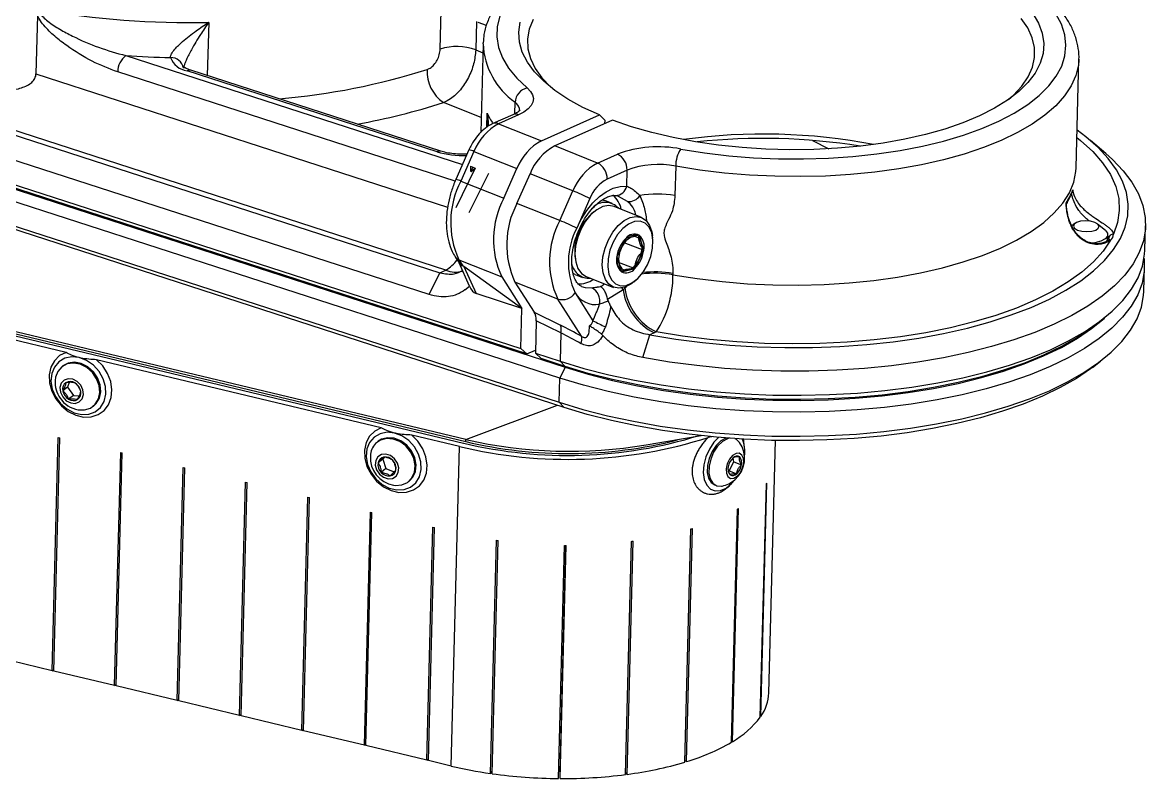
# Model space of a CAD drawing. Header units: millimetres. Extents: x 0 to 279, y 0 to 216.
# Drawn here: x 33.2 to 96.5, y 68.4 to 111.1 of the extents above; entities that cross this region are included whole.
import ezdxf

# ---------------------------------------------------------------- set-up
doc = ezdxf.new("R2010")
doc.units = ezdxf.units.MM
doc.linetypes.add('CENTERX2', pattern=[20.32, 12.7, -2.54, 2.54, -2.54])

msp = doc.modelspace()

# ---------------------------------------------------------------- linework, layer by layer
at = {"color": 7, "linetype": 'Continuous', "lineweight": 25}
for p, q in [((56.726, 109.567), (56.819, 113.197)), ((34.011, 111.467), (33.926, 108.169)), ((58.775, 111.117), (58.733, 109.525)), ((59.143, 109.86), (59.014, 104.863)), ((59.143, 109.86), (59.145, 109.918)), ((92.599, 102.866), (92.757, 108.993)), ((92.757, 108.993), (92.755, 108.928)), ((56.552, 103.774), (42.448, 108.342)), ((56.765, 103.807), (42.662, 108.375)), ((57.049, 97.098), (28.93, 106.206)), ((60.83, 105.864), (59.703, 105.362)), ((61.153, 105.86), (60.025, 105.357)), ((62.442, 104.395), (65.705, 105.849)), ((66.027, 105.544), (65.705, 105.849)), ((30.216, 105.531), (56.713, 96.948)), ((59.38, 105.414), (59.366, 105.161)), ((60.025, 105.357), (62.442, 104.395)), ((66.448, 105.553), (63.186, 104.099)), ((66.023, 105.363), (66.027, 105.544)), ((61.606, 92.359), (24.919, 104.243)), ((56.105, 95.713), (29.608, 104.296)), ((65.603, 103.137), (63.186, 104.099)), ((77.726, 104.413), (78.654, 103.943)), ((94.27, 103.672), (93.402, 104.409)), ((26.701, 103.62), (63.778, 91.61)), ((58.348, 103.878), (57.611, 102.21)), ((58.634, 103.784), (57.898, 102.116)), ((58.634, 103.784), (61.051, 102.822)), ((65.603, 103.137), (66.73, 103.64)), ((63.474, 90.993), (26.397, 103.002)), ((29.258, 103.036), (61.282, 92.663)), ((60.314, 101.154), (61.051, 102.822)), ((67.271, 102.737), (66.143, 102.235)), ((67.247, 101.827), (67.271, 102.737)), ((70.013, 102.959), (69.97, 101.298)), ((57.898, 102.116), (60.314, 101.154)), ((61.058, 100.858), (61.795, 102.526)), ((64.211, 101.564), (61.795, 102.526)), ((26.361, 101.641), (63.438, 89.631)), ((63.475, 99.896), (64.211, 101.564)), ((63.719, 89.341), (26.642, 101.351)), ((63.475, 99.896), (61.058, 100.858)), ((65.169, 101.134), (64.433, 99.465)), ((65.868, 101.068), (66.015, 101.025)), ((66.424, 100.862), (66.015, 101.025)), ((65.384, 100.37), (65.263, 100.267)), ((68.079, 100.069), (66.536, 100.683)), ((92.528, 99.726), (92.355, 99.593)), ((94.248, 99.324), (93.814, 99.693)), ((96.481, 98.225), (96.516, 99.586)), ((68.718, 98.892), (68.7, 99.05)), ((94.372, 98.757), (94.381, 99.084)), ((66.69, 97.828), (67.094, 98.656)), ((67.094, 98.656), (67.068, 98.742)), ((67.094, 98.656), (68.21, 98.212)), ((94.373, 98.758), (94.367, 98.753)), ((57.571, 97.85), (57.797, 97.496)), ((57.783, 97.679), (60.2, 96.718)), ((57.783, 97.679), (58.007, 97.329)), ((64.326, 97.912), (64.343, 97.754)), ((66.681, 97.587), (67.705, 97.179)), ((56.105, 95.713), (56.713, 96.948)), ((56.713, 96.948), (57.049, 97.098)), ((57.782, 97.52), (58.368, 96.208)), ((61.341, 94.932), (58.07, 97.292)), ((58.07, 97.292), (58.748, 95.772)), ((96.421, 95.91), (96.456, 97.272)), ((60.2, 96.718), (61.341, 94.932)), ((63.361, 95.46), (60.944, 96.422)), ((60.944, 96.422), (62.033, 94.716)), ((64.351, 96.844), (64.214, 96.914)), ((64.351, 96.844), (64.76, 96.681)), ((64.964, 96.735), (66.507, 96.121)), ((67.659, 96.434), (67.78, 96.537)), ((69.856, 96.905), (69.855, 96.832)), ((58.125, 95.974), (58.374, 96.195)), ((61.341, 94.932), (58.748, 95.772)), ((64.338, 95.812), (65.343, 94.239)), ((67.049, 95.976), (66.172, 95.438)), ((67.149, 96.069), (67.049, 95.976)), ((64.702, 93.361), (63.361, 95.46)), ((66.172, 95.438), (66.202, 95.341)), ((61.282, 92.663), (61.341, 94.932)), ((62.033, 94.716), (63.514, 93.982)), ((62.145, 94.236), (62.097, 92.399)), ((63.539, 93.544), (62.145, 94.236)), ((93.575, 93.915), (94.028, 94.26)), ((35.622, 92.448), (32.045, 93.304)), ((32.285, 93.492), (58.052, 87.329)), ((32.4, 93.582), (58.168, 87.419)), ((58.17, 87.533), (32.403, 93.696)), ((63.539, 93.544), (63.498, 91.946)), ((68.166, 92.152), (68.552, 93.443)), ((68.806, 93.554), (68.552, 93.443)), ((68.913, 93.601), (68.806, 93.554)), ((61.282, 92.663), (61.606, 92.359)), ((61.606, 92.359), (62.102, 92.58)), ((53.405, 88.195), (37.339, 92.037)), ((62.097, 92.399), (63.498, 91.946)), ((62.422, 92.095), (62.097, 92.399)), ((63.779, 91.655), (62.422, 92.095)), ((63.498, 91.946), (63.779, 91.655)), ((93.515, 91.6), (93.968, 91.946)), ((35.444, 91.684), (35.387, 91.639)), ((63.778, 91.61), (63.474, 90.993)), ((35.807, 90.756), (35.705, 90.49)), ((63.438, 89.631), (63.474, 90.993)), ((35.705, 90.49), (35.439, 90.281)), ((35.705, 90.49), (36.034, 90.016)), ((36.034, 90.016), (35.768, 89.807)), ((36.034, 90.016), (36.378, 90.005)), ((37.148, 89.398), (37.205, 89.443)), ((63.438, 89.631), (63.719, 89.341)), ((34.843, 74.484), (35.183, 87.644)), ((34.932, 74.462), (35.272, 87.623)), ((35.183, 87.644), (35.272, 87.623)), ((53.228, 87.431), (53.171, 87.386)), ((57.813, 87.14), (55.123, 87.784)), ((58.168, 87.419), (58.17, 87.533)), ((68.343, 87.227), (71.457, 87.766)), ((72.057, 87.692), (71.852, 87.651)), ((73.358, 87.578), (73.358, 87.578)), ((75.27, 73.229), (75.637, 87.477)), ((38.365, 73.641), (38.705, 86.802)), ((38.705, 86.802), (38.793, 86.781)), ((57.347, 69.101), (57.813, 87.14)), ((68.756, 87.304), (68.893, 87.332)), ((73.898, 87.077), (73.862, 87.406)), ((38.454, 73.62), (38.793, 86.781)), ((53.489, 86.418), (53.223, 86.209)), ((53.603, 86.534), (53.489, 86.418)), ((53.489, 86.418), (53.665, 85.886)), ((73.025, 85.768), (73.296, 86.27)), ((73.296, 86.27), (73.246, 86.491)), ((73.296, 86.27), (73.726, 86.099)), ((41.887, 72.799), (42.226, 85.96)), ((41.976, 72.778), (42.315, 85.938)), ((42.226, 85.96), (42.315, 85.938)), ((53.665, 85.886), (53.399, 85.677)), ((53.665, 85.886), (54.17, 85.688)), ((73.025, 85.768), (73.455, 85.597)), ((45.409, 71.957), (45.748, 85.117)), ((45.497, 71.935), (45.837, 85.096)), ((45.748, 85.117), (45.837, 85.096)), ((54.931, 85.145), (54.988, 85.19)), ((72.212, 84.966), (72.304, 84.93)), ((72.89, 84.795), (73.04, 84.922)), ((74.786, 71.864), (75.126, 85.024)), ((74.814, 71.903), (75.153, 85.064)), ((48.93, 71.114), (49.27, 84.275)), ((49.27, 84.275), (49.359, 84.254)), ((49.019, 71.093), (49.359, 84.254)), ((73.209, 70.474), (73.548, 83.635)), ((52.452, 70.272), (52.792, 83.433)), ((52.541, 70.251), (52.88, 83.411)), ((52.792, 83.433), (52.88, 83.411)), ((73.153, 70.441), (73.493, 83.601)), ((55.974, 69.43), (56.313, 82.59)), ((56.063, 69.408), (56.402, 82.569)), ((56.313, 82.59), (56.402, 82.569)), ((70.534, 69.325), (70.873, 82.485)), ((70.613, 69.349), (70.952, 82.509)), ((59.563, 68.681), (59.902, 81.842)), ((59.659, 68.667), (59.998, 81.828)), ((67.179, 68.62), (67.519, 81.78)), ((67.273, 68.632), (67.613, 81.793)), ((63.403, 68.396), (63.742, 81.556)), ((63.488, 68.716), (63.819, 81.556)), ((63.503, 68.395), (63.842, 81.556)), ((34.843, 74.484), (31.58, 75.264)), ((34.843, 74.484), (34.935, 74.556)), ((38.365, 73.641), (34.932, 74.462)), ((38.365, 73.641), (38.456, 73.713)), ((41.887, 72.799), (38.454, 73.62)), ((41.887, 72.799), (41.978, 72.871)), ((45.409, 71.957), (41.976, 72.778)), ((45.409, 71.957), (45.5, 72.029)), ((48.93, 71.114), (45.497, 71.935)), ((74.814, 71.903), (74.787, 71.907)), ((48.93, 71.114), (49.022, 71.186)), ((52.452, 70.272), (49.019, 71.093)), ((52.452, 70.272), (52.543, 70.344)), ((73.209, 70.474), (73.155, 70.49)), ((55.974, 69.43), (52.541, 70.251)), ((55.974, 69.43), (56.065, 69.502)), ((57.347, 69.101), (56.063, 69.408)), ((70.613, 69.349), (70.536, 69.391)), ((59.563, 68.681), (59.662, 68.812)), ((63.503, 68.395), (63.488, 68.716)), ((67.273, 68.632), (67.182, 68.741))]:
    msp.add_line(p, q, dxfattribs=at)
at = {"color": 8, "linetype": 'Continuous', "lineweight": 25}
for p, q in [((43.668, 111.07), (43.59, 108.074)), ((59.331, 110.892), (58.87, 111.076)), ((38.995, 109.202), (57.983, 103.052)), ((58.733, 109.525), (59.13, 109.367)), ((33.926, 108.169), (57.149, 100.646)), ((57.571, 102.111), (38.538, 108.276)), ((59.036, 105.704), (56.911, 106.549)), ((60.932, 105.914), (60.949, 106.566)), ((59.355, 105.152), (59.376, 105.959)), ((58.233, 103.657), (58.261, 103.693)), ((67.29, 100.959), (66.791, 101.244)), ((67.149, 96.069), (67.121, 96.119)), ((67.264, 96.2), (67.149, 96.069)), ((58.17, 87.533), (63.345, 89.462))]:
    msp.add_line(p, q, dxfattribs=at)
at = {"color": 7, "linetype": 'CENTERX2'}
for p, q in [((58.701, 102.849), (57.609, 100.614)), ((58.44, 102.815), (58.589, 102.755)), ((58.571, 102.901), (58.458, 102.669)), ((59.445, 102.553), (58.353, 100.318))]:
    msp.add_line(p, q, dxfattribs=at)
at = {"color": 7, "linetype": 'Continuous'}
for p, q in [((58.441, 102.953), (58.439, 102.676)), ((58.439, 102.676), (58.476, 102.661)), ((58.441, 102.953), (58.701, 102.849)), ((58.476, 102.661), (58.701, 102.849)), ((67.197, 98.885), (66.693, 97.852)), ((67.956, 99.064), (67.197, 98.885)), ((68.21, 98.212), (67.956, 99.064)), ((67.705, 97.179), (68.21, 98.212)), ((66.693, 97.852), (66.947, 97)), ((66.947, 97), (67.705, 97.179))]:
    msp.add_line(p, q, dxfattribs=at)
at = {"color": 7, "linetype": 'Continuous', "lineweight": 25, "flags": 128}
for points in [[(90.156, 111.583), (90.484, 111.026), (90.69, 110.461), (90.774, 109.893), (90.734, 109.326), (90.571, 108.766), (90.286, 108.218), (89.881, 107.685), (89.36, 107.172), (88.728, 106.684), (87.988, 106.225), (87.149, 105.798), (86.216, 105.407), (85.197, 105.055), (84.102, 104.745), (82.938, 104.48), (81.716, 104.262), (80.447, 104.093), (79.14, 103.974), (77.806, 103.906), (76.457, 103.89), (75.104, 103.926), (73.758, 104.014), (72.431, 104.152), (71.133, 104.34), (69.876, 104.577), (68.669, 104.859), (67.523, 105.185), (66.448, 105.553)], [(70.295, 103.928), (71.637, 103.715), (73.012, 103.551), (74.41, 103.438), (75.82, 103.377), (77.231, 103.367), (78.632, 103.41), (80.013, 103.504), (81.362, 103.65), (82.67, 103.845), (83.926, 104.089), (85.121, 104.38), (86.244, 104.714), (87.288, 105.091), (88.245, 105.506), (89.107, 105.956), (89.867, 106.439), (90.52, 106.95), (91.06, 107.486), (91.483, 108.042), (91.787, 108.614), (91.968, 109.197), (92.026, 109.787), (91.959, 110.38), (91.769, 110.971), (91.456, 111.555)], [(60.085, 111.436), (59.938, 110.85), (59.916, 110.259), (60.018, 109.666), (60.243, 109.077), (60.589, 108.495), (61.055, 107.926), (61.636, 107.374)], [(65.705, 105.849), (64.773, 106.28), (63.935, 106.743), (63.197, 107.235), (62.566, 107.75), (62.047, 108.285), (61.644, 108.835), (61.361, 109.396), (61.2, 109.963), (61.162, 110.531), (61.247, 111.095)], [(61.98, 111.237), (61.756, 110.694), (61.654, 110.141), (61.675, 109.585), (61.818, 109.029), (62.083, 108.478), (62.468, 107.938), (62.968, 107.412), (62.984, 107.397)], [(88.794, 106.731), (89.061, 106.966), (89.537, 107.475), (89.895, 108.003), (90.135, 108.545), (90.252, 109.096), (90.246, 109.653), (90.118, 110.209), (89.868, 110.761), (89.498, 111.303)], [(61.636, 107.374), (61.822, 107.182), (61.939, 106.981), (61.985, 106.777), (61.957, 106.574), (61.857, 106.376), (61.687, 106.188), (61.45, 106.015), (61.153, 105.86)], [(68.552, 93.443), (70.024, 93.199), (71.532, 93.003), (73.066, 92.857), (74.616, 92.762), (76.173, 92.717), (77.727, 92.725), (79.269, 92.783), (80.789, 92.892), (82.278, 93.052), (83.727, 93.261), (85.126, 93.518), (86.467, 93.822), (87.742, 94.17), (88.942, 94.56), (90.061, 94.991), (91.091, 95.459), (92.026, 95.961), (92.861, 96.495), (93.589, 97.056), (94.208, 97.642), (94.712, 98.25), (95.099, 98.874), (95.366, 99.512), (95.511, 100.159), (95.535, 100.811), (95.436, 101.465), (95.215, 102.116), (94.874, 102.76), (94.414, 103.394), (93.839, 104.013), (93.153, 104.614), (92.654, 104.989)], [(94.27, 103.672), (94.653, 103.329), (95.255, 102.7), (95.743, 102.055), (96.113, 101.399), (96.365, 100.736), (96.496, 100.069), (96.506, 99.402), (96.395, 98.74), (96.163, 98.086), (95.812, 97.443), (95.343, 96.816), (94.76, 96.209), (94.066, 95.624), (93.265, 95.066), (92.361, 94.537), (91.36, 94.04), (90.268, 93.58), (89.091, 93.157), (87.836, 92.775), (86.51, 92.436), (85.121, 92.141), (83.677, 91.893), (82.187, 91.694), (80.659, 91.543), (79.102, 91.442), (77.525, 91.393), (75.938, 91.394), (74.349, 91.446), (72.769, 91.548), (71.205, 91.701), (69.668, 91.902), (68.166, 92.152)], [(64.433, 99.465), (64.694, 99.985), (65.001, 100.463), (65.344, 100.886), (65.713, 101.241), (66.099, 101.52), (66.491, 101.713), (66.877, 101.817), (67.247, 101.827)], [(66.536, 100.683), (66.237, 100.739), (65.903, 100.679), (65.561, 100.504), (65.229, 100.225), (64.928, 99.858), (64.675, 99.424), (64.484, 98.949), (64.366, 98.46), (64.33, 97.985), (64.375, 97.552), (64.501, 97.187), (64.699, 96.91), (64.958, 96.737), (64.964, 96.735)], [(67.659, 96.434), (67.483, 96.3), (67.14, 96.125), (66.807, 96.065), (66.502, 96.123), (66.242, 96.295), (66.044, 96.572), (65.918, 96.938), (65.873, 97.371), (65.91, 97.845), (66.027, 98.335), (66.218, 98.81), (66.471, 99.244), (66.772, 99.611), (67.104, 99.89), (67.446, 100.065), (67.78, 100.125), (68.085, 100.067), (68.344, 99.895), (68.543, 99.618), (68.668, 99.252), (68.7, 99.05)], [(68.419, 97.388), (68.603, 97.853), (68.707, 98.329), (68.726, 98.786), (68.659, 99.191), (68.509, 99.517), (68.287, 99.742), (68.008, 99.85), (67.691, 99.834), (67.357, 99.696), (67.031, 99.444), (66.732, 99.096), (66.483, 98.676), (66.3, 98.211), (66.195, 97.735), (66.176, 97.278), (66.244, 96.873), (66.394, 96.547), (66.616, 96.322), (66.895, 96.214), (67.212, 96.23), (67.545, 96.368), (67.872, 96.62), (68.17, 96.968), (68.419, 97.388)], [(93.652, 99.785), (93.409, 99.851), (93.129, 99.874), (92.855, 99.85), (92.629, 99.784), (92.484, 99.685), (92.444, 99.568), (92.514, 99.452), (92.683, 99.353), (92.927, 99.288), (93.206, 99.265), (93.48, 99.288), (93.707, 99.355), (93.851, 99.454), (93.891, 99.57), (93.822, 99.686), (93.652, 99.785)], [(94.248, 99.324), (94.361, 99.18), (94.366, 99.011), (94.24, 98.853), (93.996, 98.724), (93.661, 98.637), (93.463, 98.612)], [(94.45, 98.855), (94.45, 98.856), (94.448, 98.892)], [(63.498, 91.946), (64.833, 91.545), (66.232, 91.187), (67.687, 90.875), (69.19, 90.609), (70.731, 90.391), (72.302, 90.224), (73.892, 90.106), (75.493, 90.041), (77.095, 90.027), (78.689, 90.064), (80.265, 90.154), (81.813, 90.294), (83.325, 90.485), (84.792, 90.725), (86.205, 91.012), (87.555, 91.346), (88.835, 91.723), (90.036, 92.143), (91.153, 92.601), (92.177, 93.096), (93.104, 93.625), (93.927, 94.184), (94.642, 94.771), (95.244, 95.381), (95.73, 96.011), (96.097, 96.657), (96.343, 97.316), (96.466, 97.984), (96.481, 98.225)], [(94.535, 98.79), (94.118, 98.166), (93.58, 97.561), (92.924, 96.979), (92.156, 96.424), (91.28, 95.899), (90.302, 95.408), (89.228, 94.953), (88.065, 94.539), (86.822, 94.167), (85.506, 93.84), (84.125, 93.561), (82.689, 93.33), (81.208, 93.15), (79.691, 93.022), (78.148, 92.947), (76.588, 92.924), (75.024, 92.955), (73.464, 93.039), (71.918, 93.175), (70.398, 93.363), (68.913, 93.601)], [(96.437, 97.749), (96.442, 97.703), (96.442, 97.031), (96.319, 96.363), (96.073, 95.704), (95.705, 95.058), (95.219, 94.428), (94.617, 93.818), (93.902, 93.231), (93.079, 92.672), (92.153, 92.143), (91.128, 91.648), (90.012, 91.19), (88.81, 90.77), (87.53, 90.393), (86.18, 90.059), (84.768, 89.772), (83.301, 89.532), (81.789, 89.341), (80.24, 89.201), (78.664, 89.111), (77.071, 89.074), (75.468, 89.088), (73.867, 89.153), (72.277, 89.271), (70.707, 89.438), (69.165, 89.656), (67.663, 89.922), (66.208, 90.234), (64.808, 90.592), (63.474, 90.993)], [(63.438, 89.631), (64.773, 89.231), (66.172, 88.873), (67.628, 88.56), (69.13, 88.294), (70.671, 88.077), (72.242, 87.909), (73.832, 87.792), (75.433, 87.726), (77.036, 87.712), (78.629, 87.75), (80.205, 87.839), (81.754, 87.98), (83.266, 88.171), (84.733, 88.41), (86.145, 88.698), (87.495, 89.031), (88.775, 89.409), (89.977, 89.828), (91.093, 90.287), (92.117, 90.782), (93.044, 91.311), (93.867, 91.87), (94.582, 92.456), (95.184, 93.066), (95.67, 93.696), (96.038, 94.343), (96.283, 95.002), (96.407, 95.669), (96.421, 95.91)], [(63.778, 91.61), (65.081, 91.219), (66.446, 90.87), (67.866, 90.565), (69.333, 90.306), (70.837, 90.093), (72.37, 89.93), (73.922, 89.815), (75.485, 89.751), (77.048, 89.737), (78.604, 89.774), (80.142, 89.861), (81.653, 89.998), (83.129, 90.185), (84.56, 90.419), (85.939, 90.699), (87.257, 91.025), (88.506, 91.393), (89.678, 91.803), (90.768, 92.25), (91.768, 92.733), (92.672, 93.249), (93.475, 93.795), (94.173, 94.367), (94.226, 94.416)], [(93.575, 93.915), (93.477, 93.841), (92.673, 93.295), (91.769, 92.779), (90.769, 92.295), (89.68, 91.848), (88.507, 91.439), (87.258, 91.07), (85.94, 90.745), (84.561, 90.464), (83.13, 90.23), (81.654, 90.044), (80.143, 89.907), (78.605, 89.82), (77.049, 89.783), (75.486, 89.796), (73.923, 89.861), (72.371, 89.975), (70.838, 90.139), (69.334, 90.351), (67.868, 90.61), (66.447, 90.916), (65.082, 91.265), (63.779, 91.655)], [(35.622, 92.448), (35.256, 92.266), (34.964, 91.982), (34.765, 91.616), (34.671, 91.189), (34.688, 90.728), (34.815, 90.263), (35.044, 89.823), (35.36, 89.434), (35.743, 89.122), (36.171, 88.906), (36.615, 88.8), (37.048, 88.81), (37.443, 88.936), (37.776, 89.169), (38.024, 89.496), (38.173, 89.895), (38.213, 90.342), (38.142, 90.808), (37.965, 91.265), (37.691, 91.683), (37.339, 92.037)], [(36.365, 92.152), (35.945, 92.193), (35.553, 92.114), (35.218, 91.919), (34.965, 91.624), (34.813, 91.25), (34.773, 90.826), (34.848, 90.382), (35.032, 89.951), (35.313, 89.566), (35.668, 89.255), (36.072, 89.041), (36.495, 88.94), (36.905, 88.959), (37.272, 89.097), (37.569, 89.344), (37.773, 89.682), (37.87, 90.085), (37.852, 90.523), (37.721, 90.965), (37.487, 91.377), (37.166, 91.728), (36.782, 91.993), (36.365, 92.152)], [(37.205, 89.443), (37.331, 89.563), (37.512, 89.865), (37.587, 90.229), (37.55, 90.623), (37.404, 91.011), (37.163, 91.36), (36.846, 91.638), (36.484, 91.82), (36.107, 91.891), (35.749, 91.844), (35.444, 91.684)], [(36.304, 89.211), (36.668, 89.2), (37.004, 89.305), (37.274, 89.518), (37.455, 89.82), (37.53, 90.184), (37.493, 90.578), (37.347, 90.966), (37.106, 91.315), (36.789, 91.593), (36.427, 91.776), (36.05, 91.847), (35.692, 91.799), (35.386, 91.639), (35.158, 91.378), (35.028, 91.042), (35.005, 90.864)], [(93.515, 91.6), (93.417, 91.526), (92.614, 90.98), (91.709, 90.464), (90.709, 89.981), (89.62, 89.533), (88.447, 89.124), (87.198, 88.756), (85.88, 88.43), (84.502, 88.15), (83.07, 87.916), (81.594, 87.729), (80.083, 87.592), (78.545, 87.505), (76.99, 87.468), (75.426, 87.482), (73.863, 87.546), (72.311, 87.66), (70.778, 87.824), (69.274, 88.036), (67.808, 88.296), (66.388, 88.601), (65.022, 88.95), (63.719, 89.341)], [(35.433, 89.934), (35.636, 89.724), (35.885, 89.595), (36.143, 89.569), (36.371, 89.649), (36.534, 89.823), (36.607, 90.064), (36.579, 90.335), (36.454, 90.596), (36.252, 90.806), (36.003, 90.934), (35.745, 90.96), (35.517, 90.881), (35.354, 90.707), (35.281, 90.466), (35.309, 90.195), (35.433, 89.934)], [(53.405, 88.195), (53.04, 88.012), (52.748, 87.729), (52.549, 87.362), (52.455, 86.935), (52.472, 86.475), (52.599, 86.01), (52.827, 85.569), (53.143, 85.181), (53.527, 84.869), (53.955, 84.653), (54.399, 84.547), (54.832, 84.557), (55.227, 84.682), (55.559, 84.916), (55.808, 85.242), (55.957, 85.641), (55.997, 86.088), (55.926, 86.555), (55.748, 87.011), (55.475, 87.43), (55.123, 87.784)], [(54.149, 87.899), (53.729, 87.94), (53.336, 87.86), (53.001, 87.666), (52.748, 87.371), (52.596, 86.997), (52.556, 86.572), (52.632, 86.128), (52.816, 85.698), (53.097, 85.312), (53.452, 85.001), (53.856, 84.787), (54.279, 84.686), (54.689, 84.705), (55.056, 84.844), (55.353, 85.091), (55.557, 85.428), (55.654, 85.831), (55.636, 86.27), (55.505, 86.711), (55.271, 87.123), (54.95, 87.474), (54.566, 87.739), (54.149, 87.899)], [(54.088, 84.957), (54.211, 84.941), (54.573, 84.97), (54.89, 85.114), (55.131, 85.36), (55.277, 85.687), (55.314, 86.065), (55.238, 86.461), (55.057, 86.84), (54.787, 87.167), (54.451, 87.414), (54.08, 87.56), (53.706, 87.59), (53.363, 87.503), (53.081, 87.305), (53.081, 87.305)], [(54.988, 85.19), (55.188, 85.405), (55.334, 85.732), (55.371, 86.11), (55.295, 86.506), (55.114, 86.884), (54.844, 87.212), (54.508, 87.459), (54.137, 87.605), (53.763, 87.635), (53.42, 87.548), (53.228, 87.431)], [(72.428, 87.65), (72.166, 87.377), (71.912, 86.994), (71.72, 86.559), (71.602, 86.104), (71.57, 85.662), (71.623, 85.268), (71.76, 84.949), (71.969, 84.73), (72.235, 84.626), (72.539, 84.646), (72.857, 84.788), (73.167, 85.041), (73.364, 85.272)], [(72.846, 87.613), (72.839, 87.61), (72.556, 87.454), (72.288, 87.194), (72.061, 86.854), (71.894, 86.464), (71.802, 86.058), (71.793, 85.673), (71.868, 85.343), (72.021, 85.097), (72.212, 84.966)], [(73.029, 87.601), (72.931, 87.574), (72.648, 87.417), (72.38, 87.158), (72.153, 86.817), (71.986, 86.427), (71.894, 86.022), (71.885, 85.637), (71.96, 85.306), (72.113, 85.06), (72.329, 84.92), (72.59, 84.899), (72.631, 84.906)], [(73.612, 87.37), (73.448, 87.531), (73.358, 87.578)], [(53.217, 86.559), (53.093, 86.351), (53.065, 86.091), (53.138, 85.819), (53.301, 85.577), (53.529, 85.4), (53.787, 85.317), (54.036, 85.339), (54.238, 85.464), (54.363, 85.672), (54.391, 85.932), (54.317, 86.204), (54.154, 86.446), (53.927, 86.623), (53.668, 86.706), (53.419, 86.684), (53.217, 86.559)], [(73.836, 86.463), (73.748, 86.654), (73.6, 86.753), (73.415, 86.744), (73.219, 86.629), (73.045, 86.425), (72.917, 86.164), (72.855, 85.885), (72.869, 85.63), (72.957, 85.438), (73.105, 85.34), (73.29, 85.348), (73.485, 85.463), (73.66, 85.667), (73.788, 85.928), (73.85, 86.208), (73.836, 86.463)]]:
    msp.add_lwpolyline(points, dxfattribs=at)
at = {"color": 8, "linetype": 'Continuous', "lineweight": 25, "flags": 128}
for points in [[(92.755, 108.928), (92.731, 108.673), (92.59, 108.078), (92.328, 107.493), (91.946, 106.922), (91.449, 106.369), (90.839, 105.839), (90.12, 105.335), (89.299, 104.86), (88.381, 104.418), (87.373, 104.013), (86.282, 103.647), (85.115, 103.323), (83.882, 103.044), (82.592, 102.81), (81.253, 102.625), (79.875, 102.489), (78.47, 102.404), (77.045, 102.37), (75.613, 102.387), (74.184, 102.455), (72.767, 102.573), (71.373, 102.742), (70.013, 102.959)], [(92.643, 104.579), (92.847, 104.415), (93.534, 103.788), (94.096, 103.142), (94.53, 102.481), (94.833, 101.81), (95.002, 101.134), (95.037, 100.457), (94.937, 99.784), (94.703, 99.12)], [(69.855, 96.832), (71.226, 96.614), (72.631, 96.444), (74.06, 96.326), (75.501, 96.259), (76.944, 96.244), (78.379, 96.28), (79.795, 96.369), (81.181, 96.509), (82.528, 96.699), (83.825, 96.938), (85.062, 97.223), (86.231, 97.554), (87.324, 97.927), (88.33, 98.339), (89.245, 98.788), (90.06, 99.271), (90.77, 99.783), (91.369, 100.321), (91.854, 100.881), (92.219, 101.459), (92.464, 102.051), (92.586, 102.651), (92.599, 102.858)], [(64.707, 96.165), (64.9, 96.106), (65.278, 96.098)], [(67.049, 95.976), (66.995, 96.076), (66.99, 96.084)]]:
    msp.add_lwpolyline(points, dxfattribs=at)
at = {"color": 7, "linetype": 'CENTERX2', "flags": 128}
msp.add_lwpolyline([(68.063, 97.972), (68.12, 98.341), (68.075, 98.663), (67.935, 98.89), (67.721, 98.985), (67.466, 98.936), (67.209, 98.749), (66.989, 98.453), (66.84, 98.093), (66.783, 97.723), (66.828, 97.401), (66.968, 97.174), (67.182, 97.079), (67.436, 97.128), (67.693, 97.315), (67.913, 97.611), (68.063, 97.972)], dxfattribs=at)
at = {"color": 7, "linetype": 'Continuous', "lineweight": 25}
for centre, radius, start, end in [((42.777, 163.491), 52.429, 260.4974, 270.97358), ((57.668, 106.575), 3.137, 70.15123, 107.4833), ((39.7, 108.28), 1.161, 127.37385, 180.17163), ((42.857, 166.358), 57.286, 266.13392, 268.65971), ((42.62, 109.511), 1.181, 200.98227, 261.64949), ((58.136, 108.316), 2.15, 177.36914, 235.2758), ((61.824, 106.519), 0.876, 102.40557, 176.89169), ((61.467, 102.68), 3.041, 118.30259, 158.70696), ((74.982, 71.897), 32.875, 79.13927, 97.90587), ((63.884, 101.718), 3.041, 118.30259, 158.70696), ((64.628, 101.422), 3.041, 118.30259, 158.70696), ((69.022, 97.485), 6.567, 78.82373, 110.42307), ((71.754, 102.977), 1.741, 146.90045, 180.60851), ((74.935, 70.063), 34.463, 80.85902, 96.18611), ((66.292, 102.765), 0.979, 358.38187, 63.41151), ((67.044, 100.46), 3.041, 118.30259, 158.70696), ((65.165, 102.262), 0.979, 358.38187, 63.41151), ((69.033, 98.003), 5.052, 78.82373, 110.42307), ((62.32, 99.782), 5.001, 152.18021, 204.86493), ((67.152, 100.361), 2.128, 118.30259, 158.70696), ((59.689, 90.234), 12.2, 63.3101, 68.24313), ((68.97, 95.678), 5.708, 79.91563, 99.86353), ((88.854, 102.961), 3.801, 326.67431, 339.31169), ((64.737, 98.82), 5.001, 152.18021, 204.86493), ((65.481, 98.524), 5.001, 152.18021, 204.86493), ((66.038, 99.899), 1.016, 42.2788, 133.5004), ((65.507, 100.227), 1.464, 11.64659, 48.79394), ((67.346, 101.736), 0.779, 265.86237, 326.10125), ((67.161, 98.148), 2.845, 131.84733, 184.74705), ((67.898, 97.562), 5.001, 152.18021, 204.86493), ((58.953, 88.565), 12.2, 63.3101, 68.24313), ((68.075, 97.543), 4.118, 152.18021, 204.86493), ((68.481, 97.618), 1.803, 135.38295, 172.53751), ((67.687, 98.507), 0.619, 64.2755, 142.37049), ((67.365, 98.424), 0.871, 345.874, 47.30016), ((94.694, 98.873), 0.247, 87.91567, 175.49659), ((94.335, 99.099), 0.368, 302.81316, 3.17284), ((66.422, 98.446), 1.803, 315.38295, 352.53751), ((65.144, 97.648), 1.017, 183.82082, 274.18069), ((67.538, 97.64), 0.871, 165.874, 227.30016), ((67.215, 97.557), 0.619, 244.2755, 322.37049), ((64.528, 97.784), 1.474, 267.56197, 304.80506), ((64.052, 96.77), 5.803, 326.90045, 0.60851), ((63.604, 96.317), 0.892, 254.16302, 325.44519), ((65.5, 96.495), 1.348, 210.46784, 278.9179), ((64.878, 95.347), 0.851, 347.5432, 62.00053), ((70.22, 96.428), 3.203, 188.10775, 243.79994), ((70.333, 96.481), 3.211, 187.37763, 243.75293), ((62.758, 93.719), 0.801, 347.37432, 19.16258), ((70.492, 103.878), 10.928, 241.89321, 245.99947), ((63.875, 93.207), 0.841, 341.41978, 10.50978), ((36.588, 90.771), 1.586, 176.63527, 214.73514), ((35.873, 90.377), 0.445, 125.49466, 192.42467), ((35.854, 90.322), 0.48, 56.42759, 119.85717), ((35.767, 90.127), 0.692, 10.10079, 59.36949), ((36.12, 90.403), 0.692, 190.10079, 239.36949), ((36.014, 90.153), 0.445, 305.49466, 12.42467), ((36.588, 90.771), 1.586, 214.73514, 259.67373), ((36.033, 90.207), 0.48, 236.42759, 299.85717), ((63.924, 112.387), 25.976, 256.39319, 287.77139), ((63.913, 111.654), 25.021, 256.4537, 287.25478), ((63.958, 111.782), 25.042, 256.62978, 284.23505), ((64.022, 112.875), 26.009, 256.99806, 279.57133), ((72.23, 86.859), 1.683, 351.15176, 24.30709), ((53.882, 86.56), 1.095, 137.07076, 177.33865), ((72.313, 86.46), 1.586, 310.73507, 35.03867), ((54.372, 86.518), 1.586, 176.63527, 259.67373), ((53.856, 86.123), 0.639, 172.28968, 224.34118), ((53.616, 86.152), 0.397, 99.3128, 171.76555), ((53.616, 85.966), 0.582, 40.85595, 96.40275), ((53.599, 85.9), 0.639, 352.28968, 44.34118), ((73.85, 85.846), 0.884, 132.7875, 170.45797), ((73.467, 86.309), 0.286, 56.84311, 139.36836), ((73.266, 86.231), 0.478, 344.05912, 41.62918), ((53.839, 86.057), 0.582, 220.85595, 276.40275), ((53.84, 85.871), 0.397, 279.3128, 351.76555), ((73.438, 85.862), 0.478, 164.05912, 221.62918), ((73.238, 85.784), 0.286, 236.84311, 319.36836), ((72.855, 86.246), 0.884, 312.7875, 350.45797), ((72.313, 86.46), 1.586, 281.55571, 310.73507), ((72.429, 86.915), 3.294, 324.96611, 325.80602), ((69.347, 90.551), 8.092, 300.81598, 301.27722), ((66.114, 98.099), 16.323, 286.95257, 287.24147), ((63.71, 108.318), 26.749, 261.81588, 262.02379), ((64.302, 106.422), 24.851, 277.43714, 277.65545), ((63.965, 110.751), 29.195, 269.56356, 269.75965), ((72.783, 73.343), 2.49, 324.65743, 357.36032), ((70.64, 74.98), 5.187, 299.69096, 323.06829), ((67.239, 80.701), 11.843, 286.55149, 299.96023), ((63.032, 93.027), 24.592, 256.63496, 261.8901), ((64.615, 89.176), 20.715, 277.3717, 286.60212), ((63.602, 97.063), 28.668, 262.09334, 269.60121), ((63.659, 96.028), 27.634, 269.67653, 277.31938)]:
    msp.add_arc(centre, radius, start, end, dxfattribs=at)
at = {"color": 8, "linetype": 'Continuous', "lineweight": 25}
for centre, radius, start, end in [((63.456, 110.082), 4.318, 182.95547, 234.51592), ((41.547, 108.381), 0.707, 9.99585, 92.38143), ((42.591, 108.122), 0.263, 74.44562, 123.00537), ((44.251, 145.683), 39.073, 274.99439, 287.48217), ((45.442, 142.228), 37.477, 280.14206, 287.82048), ((60.596, 106.054), 0.622, 2.41657, 55.43779), ((63.26, 107.728), 4.268, 204.48718, 213.6406), ((60.987, 105.492), 0.404, 65.6704, 112.77857), ((59.859, 104.989), 0.404, 65.66916, 112.81023), ((56.695, 103.554), 0.263, 74.44562, 123.00537), ((57.966, 108.459), 4.894, 253.20269, 272.88392), ((58.203, 102.956), 0.934, 62.52676, 81.0937), ((57.467, 101.288), 0.934, 62.52676, 81.0937), ((66.604, 101.958), 0.656, 271.5802, 348.50212), ((94.486, 98.612), 0.184, 74.47532, 127.45397), ((55.847, 99.068), 2.308, 301.38341, 322.76307), ((57.937, 98.088), 0.437, 213.11416, 249.3648), ((57.611, 98.389), 1.408, 246.49237, 285.97611), ((68.851, 91.211), 5.782, 79.98899, 96.88838), ((68.851, 91.155), 5.765, 79.96972, 97.50284)]:
    msp.add_arc(centre, radius, start, end, dxfattribs=at)
at = {"color": 7, "linetype": 'Continuous', "lineweight": 25}
for centre, major_axis, ratio, start_param, end_param in [((58.444, 97.877), (0.661, 0.356), 0.713846, 3.194674, 3.680906), ((60.27, 93.787), (-2.312, 3.544), 0.082273, 6.072728, 6.166951), ((58.728, 97.24), (-0.121, 1.48), 0.403359, 2.321486, 2.975153), ((61.473, 93.951), (0.36, 0.936), 0.606429, 5.241956, 5.862713), ((75.554, 73.122), (-20.336, 21.803), 0.294899, 5.552463, 5.618462), ((74.994, 72.356), (-19.201, 22.065), 0.302555, 5.579585, 5.645585)]:
    msp.add_ellipse(centre, major_axis=major_axis, ratio=ratio, start_param=start_param, end_param=end_param, dxfattribs=at)
for points, knots in [([(92.749, 108.915), (92.752, 108.935), (92.781, 109.163), (92.732, 109.602), (92.597, 110.219), (92.347, 110.826), (91.995, 111.421), (91.536, 112.003), (90.973, 112.569), (90.307, 113.114), (89.545, 113.632), (88.694, 114.12), (87.762, 114.575), (86.755, 114.994), (85.681, 115.377), (84.546, 115.72), (83.357, 116.023), (82.122, 116.284), (80.849, 116.502), (79.545, 116.676), (78.219, 116.804), (76.878, 116.887), (75.532, 116.924), (74.188, 116.915), (72.856, 116.859), (71.543, 116.757), (70.259, 116.609), (69.01, 116.416), (67.805, 116.18), (66.651, 115.9), (65.555, 115.579), (64.524, 115.217), (63.564, 114.816), (62.68, 114.377), (61.88, 113.9), (61.168, 113.387), (60.551, 112.839), (60.038, 112.259), (59.635, 111.653), (59.351, 111.028), (59.185, 110.451), (59.165, 110.083), (59.157, 109.93)], [0, 0, 0, 0, 0.002355, 0.026165, 0.049931, 0.07396, 0.098528, 0.123737, 0.149507, 0.175648, 0.201962, 0.228303, 0.254592, 0.280811, 0.306959, 0.333042, 0.359071, 0.385055, 0.411005, 0.436927, 0.462831, 0.488723, 0.514609, 0.540495, 0.566386, 0.592288, 0.618208, 0.644152, 0.67013, 0.69615, 0.722223, 0.74836, 0.774573, 0.800871, 0.827258, 0.85372, 0.880191, 0.906518, 0.932486, 0.95786, 0.982531, 1, 1, 1, 1]), ([(34.121, 111.782), (34.121, 111.77), (34.122, 111.721), (34.142, 111.658), (34.203, 111.531), (34.347, 111.353), (34.712, 111.037), (35.271, 110.677), (36.222, 110.169), (37.461, 109.629), (38.481, 109.345), (38.995, 109.202)], [0, 0, 0, 0, 0.0064312, 0.0266876, 0.0331621, 0.0776665, 0.139492, 0.2800472, 0.4227724, 0.7095502, 1, 1, 1, 1]), ([(38.538, 108.276), (38.055, 108.462), (37.074, 108.84), (35.89, 109.583), (34.979, 110.277), (34.463, 110.783), (34.143, 111.195), (34.046, 111.395), (34.011, 111.467)], [0, 0, 0, 0, 0.293679, 0.595578, 0.743766, 0.89123, 0.960741, 1, 1, 1, 1]), ([(41.517, 109.088), (41.519, 109.136), (41.522, 109.199), (41.6, 109.361), (41.786, 109.615), (42.259, 110.071), (42.917, 110.58), (43.427, 110.92), (43.666, 111.069), (43.668, 111.07)], [0, 0, 0, 0, 0.092, 0.120903, 0.247657, 0.4418, 0.741295, 0.997992, 1, 1, 1, 1]), ([(55.988, 108.415), (56.044, 108.438), (56.181, 108.495), (56.387, 108.676), (56.57, 108.944), (56.695, 109.256), (56.716, 109.463), (56.726, 109.567)], [0, 0, 0, 0, 0.142197, 0.351691, 0.564208, 0.780717, 1, 1, 1, 1]), ([(58.733, 109.525), (58.708, 109.264), (58.656, 108.741), (58.34, 107.942), (57.886, 107.251), (57.381, 106.775), (57.047, 106.615), (56.911, 106.549)], [0, 0, 0, 0, 0.213555, 0.426872, 0.640125, 0.853896, 1, 1, 1, 1]), ([(42.662, 108.375), (42.61, 108.393), (42.465, 108.444), (42.302, 108.526), (42.209, 108.601), (42.212, 108.598), (42.213, 108.597)], [0, 0, 0, 0, 0.188982, 0.529608, 0.816873, 1, 1, 1, 1]), ([(31.74, 107.2), (31.939, 107.206), (32.343, 107.217), (32.857, 107.302), (33.272, 107.434), (33.562, 107.582), (33.758, 107.75), (33.863, 107.908), (33.914, 108.036), (33.922, 108.128), (33.926, 108.169)], [0, 0, 0, 0, 0.226884, 0.462543, 0.595488, 0.731018, 0.841725, 0.896914, 0.954127, 1, 1, 1, 1]), ([(61.224, 106.123), (61.225, 106.124), (61.228, 106.129), (61.159, 106.049), (61.011, 105.95), (60.879, 105.887), (60.83, 105.864)], [0, 0, 0, 0, 0.167078, 0.498768, 0.81562, 1, 1, 1, 1]), ([(59.703, 105.362), (59.621, 105.321), (59.408, 105.215), (59.089, 104.965), (58.762, 104.604), (58.514, 104.23), (58.394, 103.976), (58.348, 103.878)], [0, 0, 0, 0, 0.143297, 0.374243, 0.611382, 0.851372, 1, 1, 1, 1]), ([(58.245, 103.646), (58.206, 103.643), (58.028, 103.631), (57.697, 103.637), (57.278, 103.681), (56.966, 103.745), (56.811, 103.793), (56.765, 103.807)], [0, 0, 0, 0, 0.076513, 0.346938, 0.618473, 0.886668, 1, 1, 1, 1]), ([(57.611, 102.21), (57.564, 102.098), (57.429, 101.777), (57.256, 101.227), (57.12, 100.569), (57.062, 99.917), (57.084, 99.285), (57.193, 98.689), (57.361, 98.209), (57.513, 97.949), (57.571, 97.85)], [0, 0, 0, 0, 0.07392, 0.211731, 0.350021, 0.489066, 0.629231, 0.770666, 0.912682, 1, 1, 1, 1]), ([(67.247, 101.827), (67.327, 101.798), (67.581, 101.708), (67.826, 101.466), (67.993, 101.302)], [0, 0, 0, 0, 0.316824, 1, 1, 1, 1]), ([(92.03, 100.797), (92.081, 100.878), (92.222, 101.104), (92.318, 101.338), (92.38, 101.489)], [0, 0, 0, 0, 0.357316, 1, 1, 1, 1]), ([(92.347, 101.418), (92.367, 101.455), (92.4, 101.518), (92.409, 101.589), (92.41, 101.618), (92.41, 101.618)], [0, 0, 0, 0, 0.581647, 0.989643, 1, 1, 1, 1]), ([(92.41, 101.618), (92.428, 101.523), (92.469, 101.307), (92.613, 101.019), (92.809, 100.751), (93.04, 100.514), (93.265, 100.322), (93.492, 100.151), (93.754, 99.971), (93.977, 99.827), (94.172, 99.699), (94.307, 99.606), (94.496, 99.462), (94.658, 99.299), (94.689, 99.177), (94.703, 99.12)], [0, 0, 0, 0, 0.081178, 0.183456, 0.288489, 0.368404, 0.450319, 0.509333, 0.570057, 0.66929, 0.6917, 0.744753, 0.799525, 0.906756, 1, 1, 1, 1]), ([(64.716, 96.168), (64.67, 96.189), (64.577, 96.231), (64.437, 96.385), (64.303, 96.626), (64.2, 96.959), (64.146, 97.374), (64.152, 97.843), (64.222, 98.349), (64.356, 98.87), (64.551, 99.386), (64.798, 99.874), (65.087, 100.312), (65.401, 100.682), (65.724, 100.971), (66.035, 101.171), (66.313, 101.282), (66.499, 101.31), (66.586, 101.304), (66.613, 101.303)], [0, 0, 0, 0, 0.059835, 0.120893, 0.178589, 0.240129, 0.300791, 0.36158, 0.422915, 0.484773, 0.546952, 0.609192, 0.671147, 0.732542, 0.793175, 0.853029, 0.912561, 0.972752, 1, 1, 1, 1]), ([(66.617, 101.301), (66.648, 101.299), (66.691, 101.295), (66.771, 101.259), (66.793, 101.249)], [0, 0, 0, 0, 0.71444, 1, 1, 1, 1]), ([(69.97, 101.298), (69.939, 101.005), (69.89, 100.528), (69.617, 99.952), (69.42, 99.568), (69.334, 99.224), (69.402, 98.77), (69.697, 98.132), (69.852, 97.435), (69.855, 97.018), (69.856, 96.905)], [0, 0, 0, 0, 0.194649, 0.316901, 0.439252, 0.49706, 0.554729, 0.727591, 0.925442, 1, 1, 1, 1]), ([(94.535, 98.79), (94.487, 98.754), (94.398, 98.689), (94.221, 98.613), (94.031, 98.563), (93.82, 98.541), (93.537, 98.555), (93.178, 98.656), (92.84, 98.879), (92.592, 99.139), (92.391, 99.434), (92.222, 99.802), (92.113, 100.192), (92.051, 100.555), (92.037, 100.766), (92.03, 100.873)], [0, 0, 0, 0, 0.068745, 0.126264, 0.185349, 0.24007, 0.29655, 0.399092, 0.500439, 0.571952, 0.64572, 0.746937, 0.850971, 0.924699, 1, 1, 1, 1]), ([(92.03, 100.873), (92.03, 100.873), (92.037, 100.861), (92.039, 100.85), (92.04, 100.839)], [0, 0, 0, 0, 0.027555, 1, 1, 1, 1]), ([(94.363, 98.758), (94.336, 98.736), (94.27, 98.683), (94.056, 98.605), (93.764, 98.569), (93.431, 98.61), (93.1, 98.74), (92.797, 98.958), (92.531, 99.261), (92.309, 99.648), (92.152, 100.095), (92.067, 100.509), (92.052, 100.751), (92.046, 100.84)], [0, 0, 0, 0, 0.058762, 0.14541, 0.233445, 0.320098, 0.405445, 0.494158, 0.589534, 0.696231, 0.817756, 0.933645, 1, 1, 1, 1]), ([(67.956, 99.064), (67.797, 99.059), (67.525, 99.049), (67.309, 98.978), (67.251, 98.928), (67.232, 98.911)], [0, 0, 0, 0, 0.480361, 0.821934, 1, 1, 1, 1]), ([(68.21, 98.212), (68.122, 98.354), (67.973, 98.598), (67.921, 98.886), (67.945, 99.009), (67.956, 99.064)], [0, 0, 0, 0, 0.439122, 0.751371, 1, 1, 1, 1]), ([(94.449, 98.855), (94.449, 98.854), (94.449, 98.848), (94.444, 98.823), (94.392, 98.776), (94.373, 98.758)], [0, 0, 0, 0, 0.153011, 0.686367, 1, 1, 1, 1]), ([(67.705, 97.179), (67.71, 97.238), (67.726, 97.423), (67.816, 97.738), (68.014, 98.023), (68.158, 98.162), (68.21, 98.212)], [0, 0, 0, 0, 0.156025, 0.493707, 0.819058, 1, 1, 1, 1]), ([(66.691, 97.606), (66.69, 97.58), (66.683, 97.478), (66.786, 97.256), (66.898, 97.078), (66.947, 97)], [0, 0, 0, 0, 0.163408, 0.629152, 1, 1, 1, 1]), ([(56.713, 96.948), (56.995, 96.89), (57.462, 96.793), (57.835, 96.991), (57.983, 97.07)], [0, 0, 0, 0, 0.604356, 1, 1, 1, 1]), ([(66.947, 97), (67.005, 97.046), (67.103, 97.124), (67.412, 97.173), (67.615, 97.177), (67.705, 97.179)], [0, 0, 0, 0, 0.439122, 0.751371, 1, 1, 1, 1]), ([(58.125, 95.974), (57.983, 95.883), (57.698, 95.702), (57.195, 95.582), (56.659, 95.568), (56.289, 95.665), (56.105, 95.713)], [0, 0, 0, 0, 0.24969, 0.499631, 0.749764, 1, 1, 1, 1]), ([(65.278, 96.098), (65.371, 96.112), (65.483, 96.127), (65.658, 96.151), (65.723, 96.16), (65.764, 96.165)], [0, 0, 0, 0, 0.647417, 0.778069, 1, 1, 1, 1]), ([(66.172, 95.438), (66.156, 95.519), (66.122, 95.683), (66.017, 95.908), (65.895, 96.07), (65.805, 96.141), (65.765, 96.164), (65.764, 96.165)], [0, 0, 0, 0, 0.261827, 0.523439, 0.790667, 0.993896, 1, 1, 1, 1]), ([(65.343, 94.239), (65.373, 94.305), (65.432, 94.437), (65.516, 94.637), (65.596, 94.839), (65.66, 95.015), (65.696, 95.123), (65.709, 95.163)], [0, 0, 0, 0, 0.217968, 0.436111, 0.654105, 0.87254, 1, 1, 1, 1]), ([(66.202, 95.341), (66.165, 95.328), (66.089, 95.302), (65.967, 95.257), (65.835, 95.209), (65.752, 95.179), (65.709, 95.163)], [0, 0, 0, 0, 0.204343, 0.410847, 0.701289, 1, 1, 1, 1]), ([(66.348, 95.029), (66.348, 95.029), (66.336, 94.969), (66.29, 94.743), (66.195, 94.362), (66.095, 94.048), (66.047, 93.895)], [0, 0, 0, 0, 0.000026, 0.157986, 0.589269, 1, 1, 1, 1]), ([(66.202, 95.341), (66.21, 95.324), (66.226, 95.29), (66.258, 95.221), (66.299, 95.135), (66.331, 95.064), (66.348, 95.029)], [0, 0, 0, 0, 0.168163, 0.336501, 0.667561, 1, 1, 1, 1]), ([(66.348, 95.029), (66.499, 94.77), (66.812, 94.234), (67.608, 93.65), (68.234, 93.512), (68.552, 93.443)], [0, 0, 0, 0, 0.3158255, 0.6532232, 1, 1, 1, 1]), ([(64.702, 93.361), (64.729, 93.344), (64.777, 93.313), (64.854, 93.288), (64.922, 93.286), (65.004, 93.317), (65.095, 93.431), (65.145, 93.653), (65.142, 93.846), (65.141, 93.946)], [0, 0, 0, 0, 0.07217, 0.129874, 0.191469, 0.256703, 0.403074, 0.688943, 1, 1, 1, 1]), ([(65.141, 93.946), (65.178, 93.972), (65.222, 94.003), (65.287, 94.084), (65.323, 94.155), (65.339, 94.221), (65.343, 94.239)], [0, 0, 0, 0, 0.367225, 0.431458, 0.844815, 1, 1, 1, 1]), ([(65.821, 93.483), (65.742, 93.545), (65.575, 93.674), (65.339, 93.827), (65.201, 93.911), (65.142, 93.946), (65.141, 93.946)], [0, 0, 0, 0, 0.326873, 0.685253, 0.995026, 1, 1, 1, 1]), ([(66.047, 93.895), (66.02, 93.824), (65.964, 93.68), (65.877, 93.551), (65.827, 93.49), (65.827, 93.49)], [0, 0, 0, 0, 0.491752, 0.999935, 1, 1, 1, 1]), ([(65.9, 93.409), (65.879, 93.371), (65.782, 93.198), (65.588, 92.976), (65.282, 92.824), (64.976, 92.803), (64.773, 92.894), (64.672, 92.939)], [0, 0, 0, 0, 0.087748, 0.401417, 0.597305, 0.799198, 1, 1, 1, 1]), ([(65.827, 93.49), (65.827, 93.49), (65.825, 93.488), (65.823, 93.485), (65.821, 93.483)], [0, 0, 0, 0, 0.003245, 1, 1, 1, 1]), ([(65.821, 93.483), (65.835, 93.471), (65.862, 93.448), (65.887, 93.422), (65.9, 93.409)], [0, 0, 0, 0, 0.498649, 1, 1, 1, 1]), ([(68.166, 92.152), (67.906, 92.215), (67.386, 92.342), (66.662, 92.729), (66.178, 93.115), (65.944, 93.362), (65.9, 93.409)], [0, 0, 0, 0, 0.310938, 0.621537, 0.928003, 1, 1, 1, 1]), ([(36.365, 92.152), (36.213, 92.196), (35.927, 92.278), (35.719, 92.394), (35.622, 92.448)], [0, 0, 0, 0, 0.534987, 1, 1, 1, 1]), ([(37.339, 92.037), (37.194, 92.044), (36.898, 92.058), (36.571, 92.105), (36.4, 92.144), (36.365, 92.152)], [0, 0, 0, 0, 0.434187, 0.88278, 1, 1, 1, 1]), ([(35.615, 90.739), (35.606, 90.686), (35.59, 90.595), (35.515, 90.423), (35.462, 90.325), (35.439, 90.281)], [0, 0, 0, 0, 0.439105, 0.751358, 1, 1, 1, 1]), ([(36.12, 90.723), (36.063, 90.737), (35.967, 90.763), (35.775, 90.759), (35.664, 90.745), (35.615, 90.739)], [0, 0, 0, 0, 0.4391052, 0.7513579, 1, 1, 1, 1]), ([(36.449, 90.249), (36.437, 90.281), (36.404, 90.372), (36.323, 90.524), (36.212, 90.646), (36.142, 90.704), (36.12, 90.723)], [0, 0, 0, 0, 0.180942, 0.506293, 0.843975, 1, 1, 1, 1]), ([(35.439, 90.281), (35.461, 90.263), (35.532, 90.205), (35.642, 90.083), (35.724, 89.931), (35.756, 89.84), (35.768, 89.807)], [0, 0, 0, 0, 0.1560255, 0.4937074, 0.8190578, 1, 1, 1, 1]), ([(36.273, 89.791), (36.314, 89.869), (36.384, 90.002), (36.434, 90.156), (36.444, 90.22), (36.449, 90.249)], [0, 0, 0, 0, 0.439105, 0.751358, 1, 1, 1, 1]), ([(35.768, 89.807), (35.856, 89.817), (36.007, 89.835), (36.174, 89.819), (36.242, 89.8), (36.273, 89.791)], [0, 0, 0, 0, 0.439105, 0.751358, 1, 1, 1, 1]), ([(54.149, 87.899), (53.996, 87.943), (53.711, 88.025), (53.502, 88.141), (53.405, 88.195)], [0, 0, 0, 0, 0.534987, 1, 1, 1, 1]), ([(55.123, 87.784), (54.977, 87.791), (54.681, 87.805), (54.355, 87.852), (54.184, 87.891), (54.149, 87.899)], [0, 0, 0, 0, 0.434187, 0.88278, 1, 1, 1, 1]), ([(71.852, 87.651), (71.809, 87.608), (71.738, 87.536), (71.643, 87.428), (71.538, 87.3), (71.411, 87.127), (71.298, 86.945), (71.219, 86.798), (71.149, 86.654), (71.071, 86.466), (71.003, 86.246), (70.958, 86.034), (70.935, 85.832), (70.934, 85.641), (70.952, 85.462), (70.987, 85.297), (71.039, 85.143), (71.106, 85.001), (71.188, 84.872), (71.268, 84.776), (71.339, 84.707), (71.417, 84.641), (71.522, 84.571), (71.637, 84.516), (71.734, 84.483), (71.838, 84.457), (71.972, 84.439), (72.112, 84.443), (72.258, 84.465), (72.379, 84.497), (72.498, 84.544), (72.585, 84.586), (72.7, 84.651), (72.802, 84.718), (72.872, 84.782), (72.888, 84.797)], [0, 0, 0, 0, 0.032066, 0.052887, 0.073708, 0.116279, 0.159577, 0.179048, 0.198519, 0.238408, 0.279053, 0.313861, 0.349498, 0.385753, 0.418031, 0.450962, 0.484354, 0.517257, 0.550749, 0.584645, 0.602561, 0.620477, 0.656925, 0.693806, 0.713455, 0.733103, 0.773113, 0.813639, 0.835359, 0.879138, 0.901215, 0.922398, 0.943581, 0.9868, 1, 1, 1, 1]), ([(73.861, 87.406), (73.856, 87.454), (73.85, 87.512), (73.837, 87.564), (73.835, 87.573)], [0, 0, 0, 0, 0.820861, 1, 1, 1, 1]), ([(53.551, 86.544), (53.541, 86.532), (53.51, 86.495), (53.433, 86.413), (53.321, 86.302), (53.249, 86.234), (53.223, 86.209)], [0, 0, 0, 0, 0.156025, 0.493707, 0.819058, 1, 1, 1, 1]), ([(53.223, 86.209), (53.264, 86.145), (53.334, 86.036), (53.385, 85.837), (53.395, 85.726), (53.399, 85.677)], [0, 0, 0, 0, 0.439105, 0.751358, 1, 1, 1, 1]), ([(54.056, 86.346), (54, 86.387), (53.903, 86.456), (53.711, 86.517), (53.601, 86.536), (53.551, 86.544)], [0, 0, 0, 0, 0.439105, 0.751358, 1, 1, 1, 1]), ([(54.232, 85.814), (54.223, 85.902), (54.207, 86.054), (54.132, 86.234), (54.079, 86.312), (54.056, 86.346)], [0, 0, 0, 0, 0.439105, 0.751358, 1, 1, 1, 1]), ([(73.624, 86.548), (73.545, 86.551), (73.41, 86.555), (73.296, 86.528), (73.264, 86.505), (73.25, 86.495)], [0, 0, 0, 0, 0.439105, 0.751358, 1, 1, 1, 1]), ([(73.726, 86.099), (73.711, 86.125), (73.664, 86.207), (73.608, 86.346), (73.603, 86.468), (73.618, 86.527), (73.624, 86.548)], [0, 0, 0, 0, 0.156025, 0.493707, 0.819058, 1, 1, 1, 1]), ([(53.399, 85.677), (53.487, 85.661), (53.638, 85.634), (53.806, 85.554), (53.874, 85.502), (53.904, 85.479)], [0, 0, 0, 0, 0.439105, 0.751358, 1, 1, 1, 1]), ([(53.904, 85.479), (53.93, 85.504), (54.002, 85.573), (54.114, 85.683), (54.191, 85.766), (54.222, 85.802), (54.232, 85.814)], [0, 0, 0, 0, 0.180942, 0.506293, 0.843975, 1, 1, 1, 1]), ([(72.97, 85.839), (72.97, 85.822), (72.971, 85.759), (73.02, 85.652), (73.067, 85.57), (73.081, 85.544)], [0, 0, 0, 0, 0.191014, 0.744338, 1, 1, 1, 1]), ([(73.081, 85.544), (73.109, 85.562), (73.157, 85.592), (73.309, 85.604), (73.41, 85.599), (73.455, 85.597)], [0, 0, 0, 0, 0.439105, 0.751358, 1, 1, 1, 1]), ([(73.455, 85.597), (73.468, 85.679), (73.491, 85.82), (73.607, 85.991), (73.689, 86.066), (73.726, 86.099)], [0, 0, 0, 0, 0.439105, 0.751358, 1, 1, 1, 1])]:
    msp.add_open_spline(points, degree=3, knots=knots, dxfattribs=at)
at = {"color": 8, "linetype": 'Continuous', "lineweight": 25}
for points, knots in [([(43.668, 111.07), (43.666, 111.068), (43.587, 110.958), (43.431, 110.733), (43.19, 110.367), (42.942, 109.967), (42.722, 109.586), (42.545, 109.251), (42.426, 109.004), (42.339, 108.797), (42.293, 108.665), (42.263, 108.559), (42.256, 108.512), (42.251, 108.481)], [0, 0, 0, 0, 0.002128, 0.135175, 0.269148, 0.424729, 0.582877, 0.68444, 0.788191, 0.85455, 0.922743, 0.951609, 1, 1, 1, 1]), ([(59.376, 105.959), (59.377, 105.957), (59.396, 105.837), (59.423, 105.599), (59.443, 105.35), (59.433, 105.222), (59.433, 105.211)], [0, 0, 0, 0, 0.0075375, 0.4813724, 0.9577578, 1, 1, 1, 1]), ([(59.388, 105.414), (59.39, 105.456), (59.399, 105.635), (59.388, 105.818), (59.376, 105.957), (59.376, 105.959)], [0, 0, 0, 0, 0.233704, 0.987764, 1, 1, 1, 1]), ([(93.348, 99.856), (93.274, 99.916), (93.019, 100.126), (92.651, 100.569), (92.44, 101), (92.364, 101.317), (92.353, 101.385), (92.347, 101.418)], [0, 0, 0, 0, 0.13094, 0.456729, 0.887738, 0.945867, 1, 1, 1, 1]), ([(67.768, 100.193), (67.738, 100.31), (67.664, 100.598), (67.463, 100.82), (67.307, 100.946), (67.29, 100.959)], [0, 0, 0, 0, 0.377541, 0.934202, 1, 1, 1, 1]), ([(67.993, 101.302), (68.091, 101.057), (68.278, 100.595), (68.347, 100.069), (68.379, 99.821)], [0, 0, 0, 0, 0.529223, 1, 1, 1, 1]), ([(94.448, 98.892), (94.441, 98.94), (94.434, 98.988), (94.381, 99.041), (94.38, 99.042)], [0, 0, 0, 0, 0.977634, 1, 1, 1, 1]), ([(65.764, 96.165), (65.774, 96.169), (65.855, 96.204), (65.929, 96.268), (65.994, 96.325)], [0, 0, 0, 0, 0.123268, 1, 1, 1, 1])]:
    msp.add_open_spline(points, degree=3, knots=knots, dxfattribs=at)

doc.saveas('drawing.dxf')
